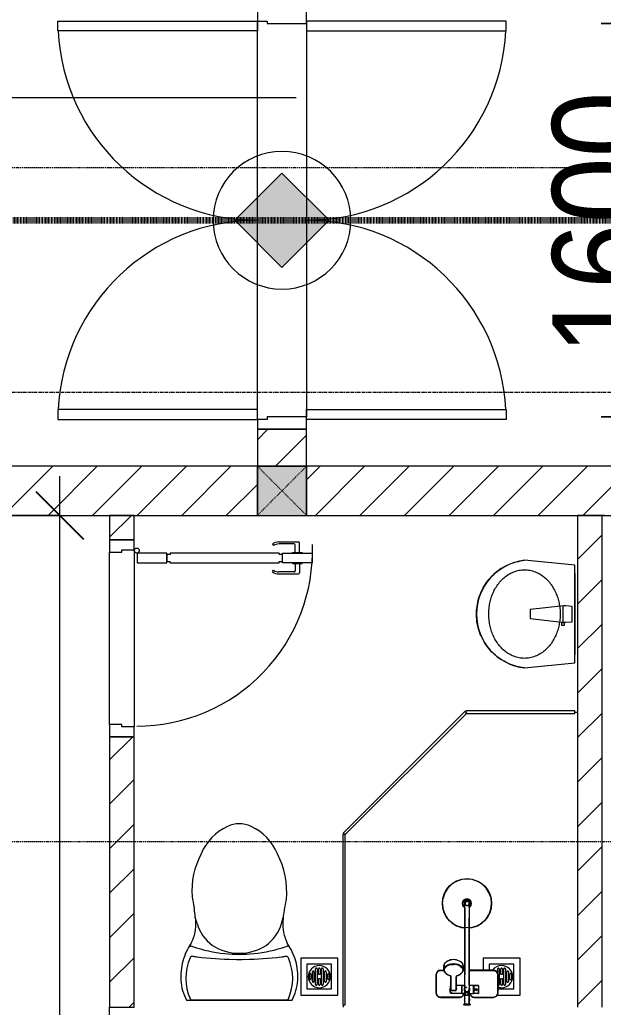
# Model space of a CAD drawing. Header units: millimetres. Extents: x 962 to 239635, y -15958 to 82755.
# Drawn here: x 117238 to 119608, y 31337 to 35352 of the extents above; entities that cross this region are included whole.
import ezdxf

# ---------------------------------------------------------------- set-up
doc = ezdxf.new("R2010")
doc.units = ezdxf.units.MM
for name, pattern in [('1 NÉT CALL OUT', [6, 3, -3]), ('Dash', [6, 3, -3]), ('Dash Dot 3_16_', [7.9375, 4.7625, -1.5875, 0, -1.5875]), ('Grid Line', [22.225, 12.7, -3.175, 3.175, -3.175])]:
    doc.linetypes.add(name, pattern=pattern)
for name, color, linetype, lineweight in [('0-1', 7, 'Continuous', 5), ('A-ANNO-DIMS', 211, 'Continuous', 9), ('A-ANNO-DIMS-160', 211, 'Continuous', 9), ('A-ANNO-NOTE', 131, 'Continuous', 9), ('A-DETL-3', 90, '1 NÉT CALL OUT', 100), ('A-DETL-GENF-1', 9, 'Continuous', 9), ('A-DETL-GENF-2', 1, 'Continuous', 9), ('A-DOOR-1', 254, 'Continuous', 9), ('A-DOOR-2', 9, 'Continuous', 9), ('A-DOOR-4', 1, 'Continuous', 9), ('A-DOOR-FRAM-1', 1, 'Continuous', 9), ('A-DOOR-IDEN', 31, 'Continuous', 9), ('A-FLOR-2', 9, 'Continuous', 9), ('A-GLAZ-CURT-1', 254, 'Continuous', 9), ('A-GLAZ-CURT-2', 9, 'Continuous', 9), ('A-WALL', 113, 'Continuous', 9), ('A-WALL-1', 253, 'Continuous', 18), ('A-WALL-2', 9, 'Continuous', 9), ('A-WALL-3', 113, 'Continuous', 18), ('A-WALL-PATT-1', 10, 'Continuous', 9), ('A-WALL-PATT-2', 111, 'Continuous', 9), ('G-ANNO-SYMB-1', 111, 'Dash Dot 3_16_', 18), ('M-EQPM-1', 254, 'Continuous', 9), ('P-SANR-FIXT', 6, 'Continuous', 9), ('P-SANR-FIXT-1', 254, 'Continuous', 9), ('S-COLS', 52, 'Continuous', 9), ('S-COLS-1', 52, 'Continuous', 5), ('S-COLS-5', 52, 'Dash', 9), ('S-COLS-6', 52, 'Continuous', 18), ('S-COLS-HDLN', 52, 'Dash', 9), ('S-GRID-1', 1, 'Grid Line', 9)]:
    doc.layers.add(name, color=color, linetype=linetype, lineweight=lineweight)
doc.styles.add('UTM Avo', font='UTM Avo.ttf', dxfattribs={"width": 0.9, "height": 400})
doc.dimstyles.new('1_Dim_chi_tiet_2_5', dxfattribs={"dimscale": 304.8, "dimtxt": 399.720379, "dimasz": 0.629921, "dimexe": 0.524934, "dimexo": 0.0625, "dimgap": 0.052493, "dimtad": 1, "dimdec": 0, "dimrnd": 5, "dimzin": 0, "dimdsep": 46, "dimtxsty": 'UTM Avo', "dimblk1": 'OBLIQUE', "dimblk2": 'OBLIQUE', "dimsah": 1, "dimcen": 0.09, "dimdle": 0.524934, "dimazin": 0, "dimtfac": 1, "dimtdec": 4, "dimtix": 1, "dimtmove": 0, "dimatfit": 3, "dimfxl": 1.049869, "dimfxlon": 1, "dimtvp": 1, "dimtolj": 1, "dimtzin": 0, "dimarcsym": 2})
doc.dimstyles.new('1_Dim_chi_tiet_2_5_1', dxfattribs={"dimscale": 304.8, "dimtxt": 399.720379, "dimasz": 0.629921, "dimexe": 0.524934, "dimexo": 0.0625, "dimgap": 0.052493, "dimtad": 1, "dimdec": 0, "dimrnd": 5, "dimzin": 0, "dimdsep": 46, "dimtxsty": 'UTM Avo', "dimblk1": 'OBLIQUE', "dimblk2": 'OBLIQUE', "dimsah": 1, "dimcen": 0.09, "dimdle": 0.524934, "dimazin": 0, "dimtfac": 1, "dimtdec": 4, "dimtix": 1, "dimtmove": 0, "dimatfit": 3, "dimfxl": 1.049869, "dimfxlon": 1, "dimtvp": 1, "dimtolj": 1, "dimtzin": 0, "dimarcsym": 2})
pattern_1 = [(45, (0, 0), (-90.50967, 90.50967), [])]
pattern_2 = [(45, (61750.9, 0), (-90.50967, 90.50967), [])]

# ---------------------------------------------------------------- blocks, each defined once
blk = doc.blocks.new('DOOR_CW_01 CANH MO-PANEL KINH - DIG_02-800x2200-CỬA NHÔM KÍNH-V2-TKCS_MB TẦNG 2')
at = {"layer": 'A-DETL-GENF-1'}
for p, q in [((-347, 772), (-307, 772)), ((-347, 652), (-347, 772)), ((-307, 772), (-307, 652)), ((-349, 731.8), (-347, 731.8)), ((-349, 692.2), (-349, 731.8)), ((-347, 692.2), (-347, 731.8)), ((-307, 692.2), (-307, 731.8)), ((-305, 731.8), (-307, 731.8)), ((-305, 692.2), (-305, 731.8)), ((-392, 637), (-392, 716.5)), ((-349, 720.5), (-388, 720.5)), ((-384, 699.5), (-384, 637)), ((-349, 703.5), (-380, 703.5)), ((-347, 692.2), (-349, 692.2)), ((-307, 692.2), (-305, 692.2)), ((-305, 720.5), (-266, 720.5)), ((-305, 703.5), (-274, 703.5)), ((-270, 699.5), (-270, 637)), ((-262, 637), (-262, 716.5)), ((-307, 652), (-347, 652)), ((-313, 652), (-341, 652)), ((-341, 652), (-341, 638)), ((-313, 638), (-313, 652)), ((-383.9, 611.2), (-377.3, 615.8)), ((-347, 638), (-341, 638)), ((-347, 638), (-347, 196)), ((-307, 638), (-313, 638)), ((-307, 196), (-307, 638)), ((-270.1, 611.2), (-276.7, 615.8)), ((-347, 196), (-341, 196)), ((-307, 182), (-347, 182)), ((-347, 182), (-347, 62)), ((-341, 196), (-341, 182)), ((-341, 182), (-313, 182)), ((-307, 196), (-313, 196)), ((-313, 182), (-313, 196)), ((-307, 62), (-307, 182)), ((-347, 62), (-307, 62))]:
    blk.add_line(p, q, dxfattribs=at)
blk.add_circle((-357, 60), 10, dxfattribs=at)
for centre, radius, start, end in [((-357, 60), 714, 360, 92), ((-388, 716.5), 4, 90, 180), ((-380, 699.5), 4, 90, 180), ((-274, 699.5), 4, 0, 90), ((-266, 716.5), 4, 0, 90), ((-347, 637), 45, 180, 215), ((-347, 637), 37, 180, 215), ((-307, 637), 37, 325, 0), ((-307, 637), 45, 325, 0)]:
    blk.add_arc(centre, radius, start, end, dxfattribs=at)
at = {"layer": 'A-DOOR-2'}
for p, q in [((-360, 50), (-400, 50)), ((-400, 50), (-400, -50)), ((-360, 0), (-360, 50)), ((-357, 50), (-332, 50)), ((400, 50), (360, 50)), ((360, 50), (360, 0)), ((400, -50), (400, 50)), ((-350, 0), (-360, 0)), ((-350, -50), (-350, 0)), ((360, 0), (350, 0)), ((350, 0), (350, -50)), ((-400, -50), (-350, -50)), ((350, -50), (400, -50))]:
    blk.add_line(p, q, dxfattribs=at)
blk = doc.blocks.new('TOILET - TOILET-348229-TKCS_MB TẦNG 2')
at = {"layer": 'P-SANR-FIXT-1'}
for p, q in [((214.2, -19.1), (-214.2, -19.1)), ((194, -19.9), (-194, -19.9)), ((-171.7, -330.3), (-178.6, -355.5)), ((171.7, -330.3), (178.6, -355.5))]:
    blk.add_line(p, q, dxfattribs=at)
for centre, radius, start, end in [((-46.1, -111.1), 191.6, 151.2809, 176.4513), ((-9.8, -107.2), 207.3, 156.2862, 203.7138), ((-193.7, -26.4), 6.48, 92.3168, 156.2862), ((193.7, -26.4), 6.48, 23.7138, 87.6832), ((9.8, -107.2), 207.3, 336.2862, 23.7138), ((46.1, -111.1), 191.6, 3.5487, 28.7191), ((1.9, -114.1), 239.7, 176.4513, 195.2961), ((-1.9, -114.1), 239.7, 344.7039, 3.5487), ((-4, -115.7), 233.6, 195.2961, 215.2147), ((-189.1, -185.5), 11.7, 205.4105, 277.5788), ((178.9, -2951.3), 2778.4, 97.2351, 97.5788), ((-14.3, -1400.4), 1215.6, 90.3974, 97.407), ((0, -3462.8), 3278, 89.6026, 90.3974), ((14.3, -1400.4), 1215.6, 82.593, 89.6026), ((-178.9, -2951.3), 2778.4, 82.4212, 82.7649), ((189.1, -185.5), 11.7, 262.4212, 334.5895), ((4, -115.7), 233.6, 324.7853, 344.7039), ((-195, -224.1), 13.8, 230.6724, 288.9927), ((0.6, -792.1), 586.9, 95.8322, 108.9927), ((0, -416), 206.1, 90, 122.0732), ((0, -786.7), 581.5, 84.1678, 95.8322), ((0, -416), 206.1, 57.9268, 90), ((-0.6, -792.1), 586.9, 71.0073, 84.1678), ((195, -224.1), 13.8, 251.0073, 309.3276), ((-343.5, -327.4), 167.3, 355.4559, 27.38), ((-0.4, -384), 179.5, 127.4036, 162.5964), ((0.4, -384), 179.5, 17.4036, 52.5964), ((343.5, -327.4), 167.3, 152.62, 184.5441), ((-719.2, -297.5), 544.3, 346.0536, 355.4559), ((719.2, -297.5), 544.3, 184.5441, 190.2879), ((-1948.3, -805.1), 2171.2, 9.681, 10.8949), ((137.1, -461.2), 329.8, 174.3487, 207.6878), ((-137.1, -461.2), 329.8, 332.3122, 3.6835), ((45.1, -528.6), 217.6, 203.2216, 244.7718), ((-45.1, -528.6), 217.6, 295.2282, 336.7784), ((0, -624.4), 111.7, 244.7718, 295.2282)]:
    blk.add_arc(centre, radius, start, end, dxfattribs=at)
blk = doc.blocks.new('bonruatreo - Chậu rửa-V4-TKCS_MB TẦNG 2')
at = {"layer": 'P-SANR-FIXT-1'}
for p, q in [((-218.6, 205), (-198.4, 0)), ((198.4, 0), (218.6, 205)), ((-18.5, 182.5), (-32.2, 52.9)), ((18.5, 182.5), (-18.5, 182.5)), ((33, 45.4), (18.5, 182.5)), ((-35.6, 54.2), (-44.7, 54.2)), ((-44.7, 54.2), (-44.7, 42.8)), ((-44.7, 42.8), (-35.6, 42.8)), ((-35.6, 52.9), (-35.6, 54.2)), ((-32.2, 52.9), (-35.6, 52.9)), ((-35.6, 44.2), (-35.6, 52.9)), ((-35.6, 42.8), (-35.6, 44.2)), ((-35.6, 44.2), (-33.1, 44.2)), ((-32.2, 52.9), (-33.1, 44.2)), ((32.7, 48.5), (-32.7, 48.5)), ((-198.4, 0), (198.4, 0)), ((165, 0), (-165, 0)), ((-33, 37.3), (-31.4, 12.2)), ((-30.2, 11), (30.2, 11)), ((31.4, 12.2), (33, 37.3))]:
    blk.add_line(p, q, dxfattribs=at)
at = {"layer": 'P-SANR-FIXT-1', "flags": 128}
blk.add_lwpolyline([(-218.6, 205), (-217.4, 213.7), (-215.9, 222.4), (-214, 231), (-211.8, 239.5), (-209.3, 247.9), (-206.4, 256.2), (-203.2, 264.4), (-199.6, 272.5), (-195.8, 280.4), (-191.6, 288.1), (-187.1, 295.7), (-182.3, 303.1), (-177.3, 310.3), (-171.9, 317.3), (-166.3, 324.1), (-160.4, 330.6), (-154.2, 336.9), (-147.8, 342.9), (-141.2, 348.7), (-134.3, 354.2), (-127.3, 359.4), (-120, 364.4), (-112.5, 369), (-104.9, 373.4), (-97.1, 377.4), (-89.1, 381.2), (-81, 384.6), (-72.7, 387.6), (-64.4, 390.4), (-55.9, 392.8), (-47.3, 394.8), (-38.7, 396.6), (-30, 397.9), (-21.3, 399), (-12.5, 399.6), (-3.7, 400), (5.1, 399.9), (13.9, 399.6), (22.6, 398.8), (31.4, 397.8), (40.1, 396.3), (48.7, 394.5), (57.2, 392.4), (65.7, 390), (74, 387.2), (82.2, 384.1), (90.3, 380.6), (98.3, 376.8), (106.1, 372.7), (113.7, 368.3), (121.1, 363.6), (128.4, 358.7), (135.4, 353.4), (142.2, 347.8), (148.8, 342), (155.2, 335.9), (161.3, 329.6), (167.2, 323), (172.8, 316.2), (178.1, 309.2), (183.1, 302), (187.8, 294.6), (192.2, 287), (196.4, 279.2), (200.2, 271.3), (203.7, 263.2), (206.8, 255), (209.7, 246.6), (212.2, 238.2), (214.3, 229.7), (216.1, 221.1), (217.6, 212.4), (218.6, 205)], dxfattribs=at)
at = {"layer": 'P-SANR-FIXT-1'}
for centre, radius, start, end in [((0, 180), 220, 6.525, 173.475), ((5.5, 41.4), 38.7, 175.8543, 186.034), ((-5.5, 41.4), 38.7, 353.966, 6.034), ((-30.1, 12.3), 1.3, 183.5997, 268.7722), ((30.1, 12.3), 1.3, 271.2278, 356.4003)]:
    blk.add_arc(centre, radius, start, end, dxfattribs=at)
for points in [[(-180, 205), (-180, 212.4), (-178.6, 227.3), (-172.4, 248.8), (-162.5, 268.9), (-149.4, 287), (-133.8, 303), (-116.1, 316.6), (-96.9, 327.9), (-76.5, 336.8), (-55.2, 343.5), (-33.3, 347.9), (-11.2, 350.1), (11.1, 350.1), (33.3, 347.9), (55.2, 343.5), (76.5, 336.8), (96.9, 327.9), (116.1, 316.6), (133.8, 302.9), (149.5, 287), (162.5, 268.8), (172.4, 248.8), (178.6, 227.3), (180, 212.4), (180, 205)], [(180, 205), (180, 197.6), (178.6, 182.7), (172.4, 161.2), (162.5, 141.2), (149.5, 123), (133.8, 107.1), (116.1, 93.4), (96.9, 82.1), (76.5, 73.2), (55.2, 66.5), (33.3, 62.1), (11.1, 59.9), (-11.2, 59.9), (-33.3, 62.1), (-55.2, 66.5), (-76.5, 73.2), (-96.9, 82.1), (-116.1, 93.4), (-133.8, 107), (-149.4, 123), (-162.5, 141.1), (-172.4, 161.2), (-178.6, 182.7), (-180, 197.6), (-180, 205)]]:
    blk.add_open_spline(points, degree=3, dxfattribs=at)
blk = doc.blocks.new('93925000_0001 - 93925000_top_dwg_93925000_T-348115-TKCS_MB TẦNG 2')
at = {"layer": 'P-SANR-FIXT'}
for p, q in [((-29.3, -30.4), (-108, -30.4)), ((29.3, -30.4), (108, -30.4)), ((-125, -47.4), (-125, -123.4)), ((-46.3, -78.4), (-46.3, -46.7)), ((-27.2, -47.1), (-26.1, -47.1)), ((-27.2, -77.9), (-26.1, -77.9)), ((-9, -412.5), (-9, -62.5)), ((9, -62.5), (9, -412.5)), ((21.5, -45.9), (60.6, -46.7)), ((43, -78.7), (21.5, -79.2)), ((43, -64.7), (43, -117.7)), ((65.8, -117.7), (65.8, -64.7)), ((125, -47.4), (125, -123.4)), ((42.7, -117.9), (42.7, -117.9)), ((43.2, -117.6), (43.2, -117.5)), ((65.6, -117.5), (65.6, -117.6)), ((66.1, -117.9), (66.1, -117.9)), ((-108, -140.4), (-9, -140.4)), ((9, -140.4), (16.1, -140.4)), ((15.4, -159.1), (15.8, -143.3)), ((108, -140.4), (92.7, -140.4)), ((93, -143.3), (93.4, -159.1))]:
    blk.add_line(p, q, dxfattribs=at)
at = {"layer": 'P-SANR-FIXT', "flags": 128}
for points in [[(-45.8, -46.1), (-27.2, -46.1), (-27.2, -78.9), (-45.8, -78.9)], [(-26.1, -46), (-26.1, -78.9), (-9, -79)], [(21.5, -47.4), (21.5, -79.1), (9, -79)]]:
    blk.add_lwpolyline(points, dxfattribs=at)
at = {"layer": 'P-SANR-FIXT'}
for centre, radius in [((-36.5, -62.5), 3.95), ((0, -412.5), 100)]:
    blk.add_circle(centre, radius, dxfattribs=at)
for centre, radius, start, end in [((-108, -47.4), 17, 90, 180), ((-29.3, -47.4), 17, 4.7626, 90), ((29.3, -47.4), 17, 90, 175.2374), ((108, -47.4), 17, 360, 90), ((-45.8, -46.6), 0.5, 90, 180), ((-45.8, -78.4), 0.5, 180, 270), ((0, -62.5), 12, 318.5904, 221.4096), ((0, -62.5), 9, 90, 180.0008), ((0, -62.5), 9, 360, 90), ((45.7, -61.8), 2.59, 155.1929, 175.7071), ((45.9, -61.8), 2.75, 130.8294, 155.1929), ((46.1, -62.1), 3.08, 110.5459, 130.8294), ((54.4, -334.8), 275.9, 88.2683, 91.7343), ((59.7, -57.1), 10.5, 38.6491, 85.492), ((-11.1, -67.1), 76.9, 1.7693, 4.1075), ((65.2, -72.4), 3.46, 323.2522, 79.3541), ((51.7, -159.9), 42.8, 109.7779, 113.2977), ((52.5, -162.2), 45.2, 106.1472, 109.7766), ((53.2, -164.5), 47.7, 103.9355, 106.1665), ((39.1, -108.2), 10.4, 284.3956, 285.5116), ((40.8, -114.2), 4.19, 285.5116, 289.9665), ((40.2, -112.5), 6, 289.9665, 292.7061), ((41.4, -115.3), 2.96, 292.7061, 296.5405), ((41.3, -115.1), 3.16, 296.9591, 300.8286), ((41.8, -115.8), 2.26, 300.8286, 305.287), ((42.1, -116.4), 1.64, 305.287, 309.9326), ((42.6, -116.9), 0.906, 309.9326, 315.24), ((66.5, -116.6), 1.39, 229.6335, 235.1234), ((66.3, -116.8), 1.08, 225.1702, 229.6335), ((67.3, -115.4), 2.79, 235.1234, 238.7439), ((67.2, -115.6), 2.6, 238.7439, 243.4573), ((67.8, -114.4), 3.89, 243.9189, 246.8313), ((68.1, -113.8), 4.52, 246.843, 250.4792), ((68.3, -113.2), 5.24, 250.478, 254.0406), ((68.5, -112.7), 5.75, 254.0357, 256.0561), ((55.4, -165.2), 48.4, 73.8659, 76.0481), ((56.2, -162.4), 45.5, 70.241, 73.86), ((57.4, -159.2), 42.1, 66.6693, 70.2637), ((-108, -123.4), 17, 180, 270), ((32.7, -159), 17.3, 181.3198, 222.2619), ((32.6, -143.6), 16.9, 172.414, 179.1297), ((33.7, -143.7), 17.9, 164.9525, 172.4168), ((35.2, -144.2), 19.5, 157.9614, 164.9563), ((37.1, -144.9), 21.6, 151.4775, 157.9654), ((39.3, -146.1), 24, 145.4892, 151.4815), ((41.5, -147.6), 26.8, 139.9517, 145.4927), ((43.6, -149.4), 29.5, 134.7867, 139.9744), ((46.2, -152), 33.2, 130.0223, 134.7808), ((47.7, -153.8), 35.5, 125.4414, 130.0144), ((49.9, -156.8), 39.2, 121.1773, 125.4365), ((50.6, -157.9), 40.5, 119.697, 121.1761), ((51, -158.7), 41.5, 117.0276, 119.7085), ((52.2, -161.1), 44.1, 113.3199, 117.0258), ((56.5, -161.3), 44.3, 62.9815, 66.6728), ((58, -158.4), 41.1, 60.2783, 62.9855), ((57.7, -158.9), 41.7, 58.8444, 60.2824), ((59.2, -156.4), 38.7, 54.5377, 58.8482), ((60.9, -154), 35.8, 50.0034, 54.5405), ((62.8, -151.7), 32.8, 45.1921, 50.0042), ((65, -149.6), 29.8, 40.0487, 45.1896), ((87.6, -128.4), 1.5, 180, 187.5386), ((87.6, -128.4), 1.5, 258.6057, 270), ((67.2, -147.7), 26.8, 34.5125, 40.0422), ((76, -159), 17.4, 317.3098, 358.6393), ((69.4, -146.2), 24.2, 28.5363, 34.4919), ((73.8, -143.9), 19.2, 21.6374, 28.9183), ((71.2, -145), 22.1, 15.4436, 21.6374), ((76.8, -143.4), 16.2, 7.1859, 15.4436), ((73.9, -143.8), 19.1, 1.2699, 7.1859), ((108, -123.4), 17, 270, 360), ((54.2, -123), 60.6, 259.1395, 270.1494), ((54.2, -119.5), 64.1, 270.1494, 280.3637), ((0, -412.5), 18, 120.2491, 59.7509), ((0, -412.5), 12.2, 137.7946, 42.2054), ((0, -412.5), 9, 180, 0)]:
    blk.add_arc(centre, radius, start, end, dxfattribs=at)
for points, degree in [([(-12.9, 0), (-12.9, -1.5), (-12.9, -3)], 2), ([(12.9, 0), (0, 0), (-12.8, 0)], 2), ([(12.8, 0), (12.9, 0), (12.9, 0)], 2), ([(12.9, 0), (12.9, -1.5), (12.9, -3)], 2), ([(-12.9, -3), (0, -3), (12.8, -3)], 2), ([(-12.8, -3), (-12.9, -3), (-12.9, -3)], 2), ([(-8.5, -3.8), (-8.5, -20.9), (-8.5, -38)], 2), ([(-8.5, -38), (0, -38), (8.5, -38)], 2), ([(-5, -38), (-5, -44.8), (-5, -51.6)], 2), ([(5, -38), (5, -44.8), (5, -51.6)], 2), ([(8.5, -3.8), (8.5, -20.9), (8.5, -38)], 2), ([(-5, -46), (-15.5, -46), (-26.1, -46)], 2), ([(5, -46), (13.3, -46), (21.5, -46)], 2), ([(43.2, -61.6), (43.1, -62.2), (43.3, -62.8), (43, -63.5), (43, -64.1), (43, -64.7)], 5), ([(46.1, -59), (45.8, -59), (45.6, -59), (45.4, -59.1), (45.2, -59.1), (45, -59.2)], 5), ([(65.6, -61.6), (65.6, -60.8), (65.5, -60), (64.3, -59), (63.5, -59), (62.7, -59)], 5), ([(42.8, -182.5), (33, -180.6), (24.7, -176.4), (19.9, -170.7)], 3), ([(88.8, -170.8), (83.9, -176.5), (75.6, -180.7), (65.8, -182.5)], 3)]:
    blk.add_open_spline(points, degree=degree, dxfattribs=at)
for points, weights in [([(-9.3, -3), (-8.5, -3), (-8.5, -3.8)], [1, 0.707106775639, 1]), ([(9.3, -3), (8.5, -3), (8.5, -3.8)], [1, 0.707106765177, 1]), ([(21.5, -45.9), (21.5, -45.7), (21.5, -47.4)], [0.874147445041, 0.908470869121, 1]), ([(67.9, -74.4), (66.9, -75.7), (65.8, -76.4)], [1, 0.991614392871, 1]), ([(54.4, -167.3), (15.8, -167.3), (15.8, -143.6)], [1, 0.707106781187, 1]), ([(93, -143.6), (93, -167.3), (54.4, -167.3)], [1, 0.707106781187, 1])]:
    blk.add_rational_spline(points, weights, degree=2, dxfattribs=at)
blk.add_open_spline([(68, -50.6), (68.4, -51.1), (68.6, -51.7), (68.7, -53.5), (68.2, -54.7), (66.1, -57), (64.6, -58.1), (62.7, -59)], degree=3, knots=[0.3623591, 0.3623591, 0.3623591, 0.3623591, 0.4991435, 0.4991435, 0.7494159, 0.7494159, 0.9564651, 0.9564651, 0.9564651, 0.9564651], dxfattribs=at)
blk = doc.blocks.new('93925000_0001 - 93925000_top_dwg-348114-TKCS_MB TẦNG 2')
blk.add_blockref('93925000_0001 - 93925000_top_dwg_93925000_T-348115-TKCS_MB TẦNG 2', (0, 0))
blk = doc.blocks.new('93925000_0001 - 93925000_3D_low_dwg-348120-TKCS_MB TẦNG 2')
at = {"layer": 'P-SANR-FIXT'}
for p, q in [((-13, 0.4), (-12.1, 0.4)), ((-13, 0.4), (-11.6, 0.4)), ((-13, -2.4), (-13, 0.4)), ((-12.1, 0.4), (-9.1, 0.4)), ((-8, 0.4), (-11.6, 0.4)), ((-9.1, 0.4), (-5, 0.4)), ((-5, 0.4), (-8, 0.4)), ((-5, 0.4), (0, 0.4)), ((0, 0.4), (5.1, 0.4)), ((5.1, 0.4), (9, 0.4)), ((8.2, 0.4), (5.1, 0.4)), ((11.6, 0.4), (8.2, 0.4)), ((9, 0.4), (12, 0.4)), ((13, 0.4), (11.6, 0.4)), ((12, 0.4), (13, 0.4)), ((13, -2.4), (13, 0.4)), ((-125, -47), (-120, -35)), ((-120, -35), (-125, -47)), ((-120, -35), (-108, -30)), ((-108, -30), (-120, -35)), ((-108, -30), (-29.2, -30)), ((-29.2, -30), (-108, -30)), ((-29.2, -30), (-17.2, -35)), ((-17.2, -35), (-29.2, -30)), ((-17.2, -35), (-12.8, -45.6)), ((-12.8, -45.6), (-17.2, -35)), ((-13, -2.4), (-13, 0)), ((-12.1, -2.4), (-13, -2.4)), ((-13, -2.4), (-11.6, -2.4)), ((-12.1, -2.4), (-13, -2.4)), ((-13, -2.4), (-11.6, -2.4)), ((-9.1, -2.4), (-12.1, -2.4)), ((-9.1, -2.4), (-12.1, -2.4)), ((-11.6, -2.4), (-8.5, -2.4)), ((-11.6, -2.4), (-8.9, -2.4)), ((-11.1, -20.1), (-8.9, -14.6)), ((-8.9, -25.2), (-11.1, -20.1)), ((-5, -2.4), (-9.1, -2.4)), ((-8.9, -45.6), (-8.9, -2.4)), ((-6.1, -2.4), (-8.5, -2.4)), ((-8.5, -53.6), (-8.5, -2.4)), ((0, -2.4), (-5, -2.4)), ((5.1, -2.4), (0, -2.4)), ((5.1, -2.4), (9, -2.4)), ((6.1, -2.4), (8.5, -2.4)), ((11.6, -2.4), (8.5, -2.4)), ((8.5, -2.4), (8.5, -53.6)), ((8.9, -2.4), (8.9, -45.6)), ((11.6, -2.4), (8.9, -2.4)), ((11.1, -20.1), (8.9, -15)), ((8.9, -25.6), (11.1, -20.1)), ((9, -2.4), (12, -2.4)), ((9, -2.4), (12, -2.4)), ((13, -2.4), (11.6, -2.4)), ((13, -2.4), (11.6, -2.4)), ((12, -2.4), (13, -2.4)), ((12, -2.4), (13, -2.4)), ((17.2, -35), (12.8, -45.6)), ((12.8, -45.6), (17.2, -35)), ((13, -2.4), (13, 0)), ((17.2, -35), (29.2, -30)), ((17.2, -35), (29.2, -30)), ((29.2, -30), (108, -30)), ((108, -30), (29.2, -30)), ((108, -30), (120, -35)), ((120, -35), (108, -30)), ((120, -35), (125, -47)), ((125, -47), (120, -35)), ((-125, -123), (-125, -47)), ((-125, -47), (-125, -123)), ((-46.3, -45.7), (-27.2, -45.6)), ((-46.3, -46.9), (-46.3, -45.7)), ((-46.3, -45.7), (-46.3, -46.9)), ((-46.3, -50.5), (-46.3, -46.9)), ((-46.3, -50.5), (-46.3, -56.1)), ((-46.3, -56.1), (-46.3, -62.1)), ((-46.3, -68.1), (-46.3, -62.1)), ((-46.3, -73.7), (-46.3, -68.1)), ((-46.3, -77.3), (-46.3, -73.7)), ((-46.3, -78.5), (-46.3, -77.3)), ((-46.3, -78.5), (-46.3, -77.3)), ((-46.3, -78.5), (-27.2, -78.6)), ((-40.5, -62.1), (-39.4, -59.4)), ((-40.5, -62.1), (-39.3, -64.9)), ((-36.6, -58.1), (-39.4, -59.4)), ((-36.5, -66.1), (-39.3, -64.9)), ((-36.6, -58.1), (-33.6, -59.3)), ((-33.6, -64.8), (-36.5, -66.1)), ((-33.6, -59.3), (-32.5, -62.1)), ((-33.6, -64.8), (-32.5, -62.1)), ((-27.2, -46.8), (-27.2, -45.6)), ((-27.2, -46.8), (-27.2, -50.4)), ((-27.2, -56), (-27.2, -50.4)), ((-27.2, -62.1), (-27.2, -56)), ((-27.2, -68.2), (-27.2, -62.1)), ((-27.2, -73.8), (-27.2, -68.2)), ((-27.2, -77.4), (-27.2, -73.8)), ((-27.2, -78.6), (-27.2, -77.4)), ((-26.1, -46.8), (-26.1, -45.6)), ((-8.5, -45.6), (-26.1, -45.6)), ((-26.1, -46.8), (-26.1, -50.4)), ((-26.1, -56), (-26.1, -50.4)), ((-26.1, -62.1), (-26.1, -56)), ((-26.1, -68.2), (-26.1, -62.1)), ((-26.1, -73.8), (-26.1, -68.2)), ((-26.1, -77.4), (-26.1, -73.8)), ((-26.1, -78.6), (-26.1, -77.4)), ((-26.1, -78.6), (-9, -78.6)), ((-11.1, -57.5), (-12, -62.1)), ((-11.2, -57.7), (-12, -62.1)), ((-12, -62.1), (-11.2, -66.5)), ((-12, -62.1), (-11.2, -66.5)), ((-8.5, -53.6), (-11.2, -57.7)), ((-8.5, -53.6), (-11.2, -57.7)), ((-11.1, -57.5), (-11.2, -57.7)), ((-11.1, -66.7), (-11.2, -66.5)), ((-11.2, -66.5), (-9, -69.8)), ((-11.1, -66.7), (-9, -69.9)), ((-5.4, -54.9), (-9, -62.1)), ((-9, -62.1), (-9, -66.3)), ((-9, -79.5), (-9, -66.3)), ((-9, -79.5), (-9, -94.5)), ((-4.4, -50.9), (-8.5, -53.6)), ((-4.4, -50.9), (-8.5, -53.6)), ((0, -53.1), (-5.4, -54.9)), ((-4.6, -51), (-4.4, -50.9)), ((0, -50.1), (-4.4, -50.9)), ((4.4, -50.9), (0, -50.1)), ((2.5, -54.1), (0, -53.1)), ((6.4, -68.5), (0, -71.1)), ((4.4, -50.9), (4.6, -51)), ((4.4, -50.9), (8.5, -53.6)), ((4.4, -50.9), (8.5, -53.6)), ((9, -62.1), (6.4, -55.7)), ((9, -62.1), (7.9, -59.4)), ((21.5, -45.6), (8.5, -45.6)), ((11.1, -57.5), (8.5, -53.6)), ((11.2, -57.7), (8.5, -53.6)), ((11.2, -57.7), (8.5, -53.6)), ((9, -62.1), (9, -66.5)), ((9, -79.6), (9, -66.5)), ((9, -69.8), (11.2, -66.5)), ((9, -69.8), (11.2, -66.5)), ((9, -69.8), (11.1, -66.7)), ((9, -78.6), (21.5, -78.6)), ((9, -79.6), (9, -94.6)), ((11.1, -57.5), (11.2, -57.7)), ((11.1, -66.7), (12, -62.1)), ((11.1, -66.7), (11.2, -66.5)), ((12, -62.1), (11.2, -57.7)), ((12, -62.1), (11.2, -57.7)), ((11.2, -66.5), (12, -62.1)), ((21.5, -45.6), (60.6, -46.1)), ((21.5, -46.8), (21.5, -45.6)), ((21.5, -46.8), (21.5, -50.4)), ((21.5, -56), (21.5, -50.4)), ((21.5, -62.1), (21.5, -56)), ((21.5, -68.2), (21.5, -62.1)), ((21.5, -73.8), (21.5, -68.2)), ((21.5, -77.4), (21.5, -73.8)), ((21.5, -78.6), (21.5, -77.4)), ((21.5, -78.6), (44.3, -78.3)), ((43.3, -68.3), (43.8, -62.2)), ((43.3, -68.3), (44.3, -66.3)), ((44.3, -70.3), (43.3, -68.3)), ((44.3, -58.6), (44.2, -112.9)), ((65.4, -58.6), (44.3, -58.6)), ((52.7, -58.6), (54.8, -57.9)), ((54.8, -57.9), (56.9, -58.6)), ((60.6, -46.1), (66.7, -50.3)), ((65.4, -58.6), (65.4, -112.9)), ((66.3, -68.3), (65.4, -66.3)), ((65.4, -70.2), (66.3, -68.3)), ((66.3, -68.3), (65.5, -58.6)), ((66.7, -50.3), (69.5, -62.1)), ((66.7, -73.9), (69.5, -62.1)), ((125, -47), (125, -123)), ((125, -123), (125, -47)), ((-9, -94.5), (-9, -122.1)), ((9, -94.6), (9, -122.1)), ((42.7, -116.4), (27.2, -123.6)), ((44.2, -112.9), (42.7, -116.4)), ((65.4, -112.9), (67, -116.4)), ((67, -116.4), (82.2, -123.4)), ((-120, -135), (-125, -123)), ((-125, -123), (-120, -135)), ((-108, -140), (-120, -135)), ((-120, -135), (-108, -140)), ((-8.8, -140), (-108, -140)), ((-108, -140), (-8.8, -140)), ((-9, -122.1), (-9, -352.1)), ((16.1, -140), (8.8, -140)), ((8.8, -140), (16.1, -140)), ((9, -352.1), (9, -122.1)), ((16, -140.4), (19, -131.1)), ((16, -140.4), (16, -160.1)), ((19.3, -150.1), (16, -140.4)), ((16, -160.1), (18.8, -169)), ((19.3, -169.7), (16, -160.1)), ((27.2, -123.6), (19, -131.1)), ((27.5, -157.3), (19.3, -150.1)), ((27.5, -157.3), (39.8, -162.4)), ((70.6, -162.2), (82.5, -157.2)), ((82.2, -123.4), (90.4, -130.7)), ((90.7, -149.6), (82.5, -157.2)), ((90.4, -130.7), (93.7, -140.4)), ((90.7, -149.6), (93.7, -140.4)), ((93.7, -160.1), (90.7, -169.3)), ((108, -140), (93.6, -140)), ((93.6, -140), (108, -140)), ((93.7, -140.4), (93.7, -160.1)), ((108, -140), (120, -135)), ((108, -140), (120, -135)), ((125, -123), (120, -135)), ((120, -135), (125, -123)), ((25.5, -175.3), (19.3, -169.7)), ((39.8, -182), (27.5, -177)), ((39.6, -182), (54.8, -183.9)), ((39.8, -162.4), (54.8, -164.2)), ((39.8, -182), (54.8, -183.9)), ((70.6, -162.2), (54.8, -164.2)), ((54.8, -183.9), (70.6, -181.9)), ((54.8, -183.9), (69.3, -182.2)), ((82.5, -176.8), (70.6, -181.9)), ((82.2, -177), (79.6, -178.1)), ((90.7, -169.3), (82.5, -176.8)), ((90.6, -169.4), (88.2, -171.6)), ((-21.4, -314.2), (-42.5, -321.4)), ((-9, -312.8), (-21.4, -314.2)), ((22.5, -314.4), (9, -312.9)), ((43, -321.6), (22.5, -314.4)), ((-77.7, -348.9), (-89.8, -367.9)), ((-61.8, -333.3), (-77.7, -348.9)), ((-42.5, -321.4), (-61.8, -333.3)), ((-9, -374.4), (-9, -352.1)), ((9, -374.3), (9, -352.1)), ((61.9, -333.3), (43, -321.6)), ((78.8, -350.3), (61.9, -333.3)), ((90.5, -369.3), (78.8, -350.3)), ((-97.3, -388.9), (-100, -411.9)), ((-89.8, -367.9), (-97.3, -388.9)), ((-11.8, -397.7), (-16.7, -404)), ((-9, -396.3), (-11.8, -397.7)), ((-9, -394.7), (-9, -374.4)), ((-9, -394.7), (-9, -407.6)), ((9, -394.5), (9, -374.3)), ((9, -394.5), (9, -407.4)), ((11.7, -397.6), (9, -396.3)), ((11.7, -397.6), (16.7, -403.7)), ((11.7, -397.6), (16.7, -403.7)), ((97.6, -390.1), (90.5, -369.3)), ((100, -411.9), (97.6, -390.1)), ((-100, -411.9), (-97.6, -433.8)), ((-97.6, -433.8), (-90.5, -454.4)), ((-16.7, -404), (-18.5, -411.9)), ((-18.5, -411.9), (-18.5, -411.9)), ((-18.5, -411.9), (-16.5, -420.1)), ((-16.5, -420.1), (-11.3, -426.5)), ((-12, -411.9), (-9, -404.4)), ((-8.3, -420.6), (-12, -411.9)), ((-11.3, -426.5), (-3.9, -430)), ((-5.4, -404.7), (-9, -411.9)), ((-9, -407.6), (-9, -411.9)), ((-9, -411.9), (-9, -411.9)), ((0, -423.9), (-8.3, -420.6)), ((-5.4, -404.7), (-6.3, -405.5)), ((-5.4, -419.1), (-6.2, -418.4)), ((-5.4, -404.7), (0, -402.9)), ((0, -420.9), (-5.4, -419.1)), ((0, -420.9), (-5.4, -419.1)), ((-3.9, -430), (4.1, -429.9)), ((5.4, -404.7), (0, -402.9)), ((5.4, -419.1), (0, -420.9)), ((5.4, -419.1), (0, -420.9)), ((8.7, -420.2), (0, -423.9)), ((4.1, -429.9), (11.7, -426.2)), ((9, -411.9), (5.4, -404.7)), ((5.4, -404.7), (6.2, -405.4)), ((5.4, -419.1), (9, -411.6)), ((5.4, -419.1), (9, -411.9)), ((6.2, -418.4), (5.4, -419.1)), ((8.7, -420.2), (12, -411.9)), ((12, -411.9), (9, -404.9)), ((9, -411.9), (9, -407.4)), ((9, -411.6), (9, -411.9)), ((16.5, -420.1), (11.7, -426.2)), ((18.5, -411.9), (16.5, -420.1)), ((16.7, -403.7), (18.5, -411.9)), ((16.7, -403.7), (18.5, -411.9)), ((18.5, -411.9), (18.5, -411.9)), ((89.8, -455.8), (97.5, -433.9)), ((100, -411.9), (97.5, -433.9)), ((-90.5, -454.4), (-78.4, -473.9)), ((-78.4, -473.9), (-62.2, -490.2)), ((61.9, -490.4), (78, -474.5)), ((78, -474.5), (89.8, -455.8)), ((-62.2, -490.2), (-43.5, -501.9)), ((-43.5, -501.9), (-22.2, -509.4)), ((-22.2, -509.4), (-0.1, -511.9)), ((-0.1, -511.9), (22.1, -509.4)), ((22.1, -509.4), (42.9, -502.2)), ((42.9, -502.2), (61.9, -490.4))]:
    blk.add_line(p, q, dxfattribs=at)
blk = doc.blocks.new('93925000_0001 - FMM 93925000-348244-TKCS_MB TẦNG 2')
for name in ['93925000_0001 - 93925000_3D_low_dwg-348120-TKCS_MB TẦNG 2', '93925000_0001 - 93925000_top_dwg-348114-TKCS_MB TẦNG 2']:
    blk.add_blockref(name, (0, 0))
blk = doc.blocks.new('THU NUOC - THU NUOC-V52-TKCS_MB TẦNG 2')
at = {"layer": 'M-EQPM-1'}
for p, q in [((-66.3, 70.6), (-66.3, -79.4)), ((83.7, 70.6), (-66.3, 70.6)), ((58.7, 45.6), (-41.3, 45.6)), ((-41.3, 45.6), (-41.3, -54.4)), ((58.7, -19.9), (58.7, 45.6)), ((83.7, -22.9), (83.7, 70.6)), ((-23.3, 10.8), (40.9, 10.8)), ((40.9, 4.8), (-23.3, 4.8)), ((-11, 23.3), (28.5, 23.3)), ((28.5, 17.3), (-11, 17.3)), ((-1.1, 35.6), (18.5, 35.6)), ((18.5, 29.6), (-1.1, 29.6)), ((-23.3, -1.2), (0.7, -1.2)), ((0.7, -7.2), (-23.3, -7.2)), ((-23.3, -13.6), (40.9, -13.6)), ((40.9, -19.6), (-23.3, -19.6)), ((0.7, -1.2), (0.7, -7.2)), ((16.7, -1.2), (40.9, -1.2)), ((16.7, -7.2), (16.7, -1.2)), ((40.9, -7.2), (16.7, -7.2)), ((-66.3, -79.4), (-16.7, -79.4)), ((-41.3, -54.4), (-16.7, -54.4))]:
    blk.add_line(p, q, dxfattribs=at)
for centre, radius, start, end in [((8.7, -4.4), 45, 0, 180), ((8.7, -4.4), 45, 0, 180), ((-23.3, 7.8), 3, 90, 270), ((-11, 20.3), 3, 90, 270), ((-1.1, 32.6), 3, 90, 270), ((18.5, 32.6), 3, 270, 90), ((28.5, 20.3), 3, 270, 90), ((40.9, 7.8), 3, 270, 90), ((8.7, -4.4), 45, 180, 235.2807), ((8.7, -4.4), 45, 180, 235.2807), ((-23.3, -4.2), 3, 90, 270), ((-23.3, -16.6), 3, 90, 270), ((-11, -29.1), 3, 120, 195), ((40.9, -4.2), 3, 270, 90), ((40.9, -16.6), 3, 270, 90), ((8.7, -4.4), 45, 339.7593, 360), ((8.7, -4.4), 45, 339.7593, 360)]:
    blk.add_arc(centre, radius, start, end, dxfattribs=at)
blk = doc.blocks.new('THU NUOC - THU NUOC-461820-TKCS_MB TẦNG 2')
at = {"layer": 'M-EQPM-1'}
for p, q in [((-66.3, 70.6), (-66.3, -79.4)), ((83.7, 70.6), (-66.3, 70.6)), ((58.7, 45.6), (-41.3, 45.6)), ((-41.3, 45.6), (-41.3, -54.4)), ((58.7, -54.4), (58.7, 45.6)), ((83.7, -79.4), (83.7, 70.6)), ((-23.3, 10.8), (40.9, 10.8)), ((40.9, 4.8), (-23.3, 4.8)), ((-11, 23.3), (28.5, 23.3)), ((28.5, 17.3), (-11, 17.3)), ((-1.1, 35.6), (18.5, 35.6)), ((18.5, 29.6), (-1.1, 29.6)), ((-23.3, -1.2), (0.7, -1.2)), ((0.7, -7.2), (-23.3, -7.2)), ((-23.3, -13.6), (40.9, -13.6)), ((40.9, -19.6), (-23.3, -19.6)), ((-11, -26.1), (28.5, -26.1)), ((28.5, -32.1), (-11, -32.1)), ((-1.1, -38.5), (18.5, -38.5)), ((0.7, -1.2), (0.7, -7.2)), ((16.7, -1.2), (40.9, -1.2)), ((16.7, -7.2), (16.7, -1.2)), ((40.9, -7.2), (16.7, -7.2)), ((-66.3, -79.4), (83.7, -79.4)), ((-41.3, -54.4), (58.7, -54.4)), ((18.5, -44.5), (-1.1, -44.5))]:
    blk.add_line(p, q, dxfattribs=at)
for centre, radius, start, end in [((8.7, -4.4), 45, 0, 180), ((8.7, -4.4), 45, 0, 180), ((-23.3, 7.8), 3, 90, 270), ((-11, 20.3), 3, 90, 270), ((-1.1, 32.6), 3, 90, 270), ((18.5, 32.6), 3, 270, 90), ((28.5, 20.3), 3, 270, 90), ((40.9, 7.8), 3, 270, 90), ((8.7, -4.4), 45, 180, 360), ((8.7, -4.4), 45, 180, 360), ((-23.3, -4.2), 3, 90, 270), ((-23.3, -16.6), 3, 90, 270), ((-11, -29.1), 3, 90, 270), ((-1.1, -41.5), 3, 90, 270), ((18.5, -41.5), 3, 270, 90), ((28.5, -29.1), 3, 270, 90), ((40.9, -4.2), 3, 270, 90), ((40.9, -16.6), 3, 270, 90)]:
    blk.add_arc(centre, radius, start, end, dxfattribs=at)
blk = doc.blocks.new('System Panel - Glazed-647900-TKCS_MB TẦNG 2')
at = {"layer": 'A-GLAZ-CURT-2'}
for p, q in [((221.3, 5), (-221.3, 5)), ((-221.3, 5), (-221.3, -5)), ((221.3, -5), (221.3, 5)), ((-221.3, -5), (221.3, -5))]:
    blk.add_line(p, q, dxfattribs=at)
blk = doc.blocks.new('System Panel - Glazed-579379-TKCS_MB TẦNG 2')
at = {"layer": 'A-GLAZ-CURT-2'}
for p, q in [((350.6, 5), (-350.6, 5)), ((-350.6, 5), (-350.6, -5)), ((350.6, -5), (350.6, 5)), ((-350.6, -5), (350.6, -5))]:
    blk.add_line(p, q, dxfattribs=at)
blk = doc.blocks.new('System Panel - Glazed-901199-TKCS_MB TẦNG 2')
at = {"layer": 'A-GLAZ-CURT-2'}
for p, q in [((347.1, 5), (-347.1, 5)), ((-347.1, 5), (-347.1, -5)), ((347.1, -5), (347.1, 5)), ((-347.1, -5), (347.1, -5))]:
    blk.add_line(p, q, dxfattribs=at)
blk = doc.blocks.new('NCV_TKTC_TANG 2_rvt-1-TKCS_MB TẦNG 2')
at = {"layer": 'A-WALL-PATT-1'}
h = blk.add_hatch(dxfattribs=at)
h.set_pattern_fill('FP_1', color=256, style=0, pattern_type=2)
h.set_pattern_definition(pattern_1)
h.paths.add_polyline_path([(55852.6, 31336.9), (55952.6, 31336.9), (55952.6, 32436.9), (55852.6, 32436.9), (55852.6, 32082.6)])
h.paths.add_polyline_path([(55852.6, 33236.9), (55952.6, 33236.9), (55952.6, 33336.9), (55852.6, 33336.9)])
h = blk.add_hatch(dxfattribs=at)
h.set_pattern_fill('FP_1', color=256, style=0, pattern_type=2)
h.set_pattern_definition(pattern_1)
h.paths.add_polyline_path([(57848.4, 28936.9), (57852.6, 28936.9), (57852.6, 31236.9), (57752.6, 31236.9), (57752.6, 28936.9)])
h.paths.add_polyline_path([(57852.6, 31336.9), (57852.6, 33336.9), (57752.6, 33336.9), (57752.6, 31336.9), (57757.3, 31336.9)])
at = {"layer": 'A-FLOR-2'}
for p, q in [((57862.6, 33336.9), (57852.6, 33336.9)), ((55852.6, 32486.9), (55852.6, 33186.9)), ((57742.6, 32536.9), (57752.6, 32536.9)), ((55852.6, 30886.9), (55852.6, 31336.9)), ((56802.6, 31336.9), (56802.6, 31346.9))]:
    blk.add_line(p, q, dxfattribs=at)
at = {"layer": 'A-WALL-1'}
for p, q in [((55852.6, 33336.9), (55852.6, 33236.9)), ((55952.6, 33336.9), (55852.6, 33336.9)), ((55952.6, 33236.9), (55952.6, 33336.9)), ((57752.6, 33336.9), (57752.6, 31336.9)), ((57852.6, 33336.9), (57752.6, 33336.9)), ((57852.6, 31336.9), (57852.6, 33336.9)), ((55852.6, 33236.9), (55952.6, 33236.9)), ((55852.6, 32436.9), (55852.6, 31336.9)), ((55952.6, 32436.9), (55852.6, 32436.9)), ((55952.6, 31336.9), (55952.6, 32436.9)), ((55852.6, 31336.9), (55952.6, 31336.9))]:
    blk.add_line(p, q, dxfattribs=at)
at = {"layer": 'A-WALL-2'}
for p, q in [((55852.6, 32486.9), (55852.6, 33186.9)), ((55952.6, 33196.9), (55952.6, 32476.9))]:
    blk.add_line(p, q, dxfattribs=at)
at = {"layer": 'A-DOOR-1', "rotation": 269.9999999999989}
blk.add_blockref('DOOR_CW_01 CANH MO-PANEL KINH - DIG_02-800x2200-CỬA NHÔM KÍNH-V2-TKCS_MB TẦNG 2', (55902.6, 32836.9), dxfattribs=at)
at = {"layer": 'A-GLAZ-CURT-1'}
for name, p, rotation in [('System Panel - Glazed-579379-TKCS_MB TẦNG 2', (57052.1, 32289), 225), ('System Panel - Glazed-647900-TKCS_MB TẦNG 2', (57521.3, 32536.9), 180), ('System Panel - Glazed-901199-TKCS_MB TẦNG 2', (56804.2, 31694), 269.9999999999993)]:
    blk.add_blockref(name, p, dxfattribs=dict(at, rotation=rotation))
at = {"layer": 'M-EQPM-1'}
for name, p, rotation in [('THU NUOC - THU NUOC-461820-TKCS_MB TẦNG 2', (56708.6, 31470.2), 270.0000000000001), ('THU NUOC - THU NUOC-V52-TKCS_MB TẦNG 2', (57449.1, 31470.2), 269.9999999999997)]:
    blk.add_blockref(name, p, dxfattribs=dict(at, rotation=rotation))
at = {"layer": 'P-SANR-FIXT-1'}
for name, p, rotation in [('bonruatreo - Chậu rửa-V4-TKCS_MB TẦNG 2', (57742.6, 32935.6), 90.00000000000026), ('TOILET - TOILET-348229-TKCS_MB TẦNG 2', (56379.2, 31346.9), 180), ('93925000_0001 - FMM 93925000-348244-TKCS_MB TẦNG 2', (57304.2, 31346.9), 180)]:
    blk.add_blockref(name, p, dxfattribs=dict(at, rotation=rotation))
blk = doc.blocks.new('FD_07 - FD_07-1700x2200-CỬA ĐI 2 CÁNH-910693-TKCS_MB TẦNG 2')
at = {"layer": 'A-DETL-GENF-2'}
for p, q in [((-810, 910), (-810, 100)), ((-770, 910), (-810, 910)), ((-770, 100), (-770, 910)), ((770, 100), (770, 910)), ((770, 910), (810, 910)), ((810, 910), (810, 100)), ((-810, 100), (-770, 100)), ((810, 100), (770, 100)), ((-810, -910), (-810, -100)), ((-810, -100), (-770, -100)), ((-770, -100), (-770, -910)), ((810, -100), (770, -100)), ((770, -100), (770, -910)), ((810, -910), (810, -100)), ((-770, -910), (-810, -910)), ((770, -910), (810, -910))]:
    blk.add_line(p, q, dxfattribs=at)
for centre, start, end in [((-810, 100), 0, 87.1694), ((810, 100), 92.8306, 180), ((-810, -100), 272.8306, 360), ((810, -100), 180, 267.1694)]:
    blk.add_arc(centre, 810, start, end, dxfattribs=at)
at = {"layer": 'A-DOOR-4'}
for p, q in [((-810, 100), (810, 100)), ((800, -100), (-800, -100))]:
    blk.add_line(p, q, dxfattribs=at)
at = {"layer": 'A-DOOR-FRAM-1'}
for p, q in [((-810, 100), (-850, 100)), ((-850, 100), (-850, -100)), ((-810, 60), (-810, 100)), ((850, 100), (810, 100)), ((810, 100), (810, 60)), ((850, -100), (850, 100)), ((-800, 60), (-810, 60)), ((-800, -100), (-800, 60)), ((810, 60), (800, 60)), ((800, 60), (800, -100)), ((-850, -100), (-800, -100)), ((800, -100), (850, -100))]:
    blk.add_line(p, q, dxfattribs=at)
blk = doc.blocks.new('G1_SOF - BO TRU - 200x200-3052400-TKCS_MB TẦNG 2')
at = {"layer": 'S-COLS-HDLN'}
for p, q in [((-100, 100), (100, -100)), ((100, 100), (-100, -100))]:
    blk.add_line(p, q, dxfattribs=at)
blk = doc.blocks.new('HDNDCT_GHI CHÚ CỬA CHỐNG CHÁY EI30 - HDNDCT_GHI CHÚ CỬA CHỐNG CHÁY EI30-2461928-TKCS_MB TẦNG 2')
at = {"layer": 'A-ANNO-NOTE'}
blk.add_hatch(color=256, dxfattribs=at).paths.add_polyline_path([(-1.2, 0), (0, 1.2), (1.2, 0), (0, -1.2)])
for p, q in [((0, 1.2), (-1.2, 0)), ((1.2, 0), (0, 1.2)), ((-1.2, 0), (0, -1.2)), ((0, -1.2), (1.2, 0))]:
    blk.add_line(p, q, dxfattribs=at)
for start, end in [(360, 180), (180, 360)]:
    blk.add_arc((0, 0), 1.75, start, end, dxfattribs=at)
blk = doc.blocks.new('DIMBLOCK138-TKCS_MB TẦNG 2')
at = {"layer": 'A-ANNO-DIMS-160'}
for p, q in [((119920.7, 33577.1), (119920.7, 35497.1)), ((119600.7, 35337.1), (120080.7, 35337.1)), ((119920.7, 35337.1), (119600.7, 35337.1)), ((119600.7, 33737.1), (120080.7, 33737.1)), ((119920.7, 33737.1), (119600.7, 33737.1))]:
    blk.add_line(p, q, dxfattribs=at)
at = {"layer": 'A-ANNO-DIMS-160', "lineweight": 25}
for p, q in [((119920.7, 35337.1), (119824.7, 35433.1)), ((119920.7, 35337.1), (120016.7, 35241.1)), ((119920.7, 33737.1), (119824.7, 33833.1)), ((119920.7, 33737.1), (120016.7, 33641.1))]:
    blk.add_line(p, q, dxfattribs=at)
at = {"layer": 'A-ANNO-DIMS-160', "color": 0, "insert": (119401.1, 33989.4), "char_height": 400, "width": 1314.636, "attachment_point": 1, "rotation": 90, "line_spacing_factor": 1.110334, "style": 'UTM Avo'}
blk.add_mtext('1600', dxfattribs=at)
blk = doc.blocks.new('_Oblique')
at = {"color": 0, "linetype": 'ByBlock', "lineweight": -2}
blk.add_line((-0.5, -0.5), (0.5, 0.5), dxfattribs=at)
blk = doc.blocks.new('DIMBLOCK286-TKCS_MB TẦNG 2')
at = {"layer": 'A-ANNO-DIMS-160'}
for p, q in [((117400.8, 24576.9), (117400.8, 33496.9)), ((117080.8, 33336.9), (117560.8, 33336.9)), ((117400.8, 33336.9), (117080.8, 33336.9)), ((117080.8, 24736.9), (117560.8, 24736.9)), ((117400.8, 24736.9), (117080.8, 24736.9))]:
    blk.add_line(p, q, dxfattribs=at)
at = {"layer": 'A-ANNO-DIMS-160', "lineweight": 25}
for p, q in [((117400.8, 33336.9), (117304.8, 33432.9)), ((117400.8, 33336.9), (117496.8, 33240.9)), ((117400.8, 24736.9), (117304.8, 24832.9)), ((117400.8, 24736.9), (117496.8, 24640.9))]:
    blk.add_line(p, q, dxfattribs=at)
at = {"layer": 'A-ANNO-DIMS-160', "color": 0, "insert": (116881.1, 28489.2), "char_height": 400, "width": 1314.636, "attachment_point": 1, "rotation": 90, "line_spacing_factor": 1.110334, "style": 'UTM Avo'}
blk.add_mtext('8600', dxfattribs=at)

msp = doc.modelspace()

# ---------------------------------------------------------------- hatches: boundary and pattern name
at = {"layer": 'A-WALL-PATT-2'}
h = msp.add_hatch(dxfattribs=at)
h.set_pattern_fill('FP_1', color=256, style=0, pattern_type=2)
h.set_pattern_definition(pattern_2)
h.paths.add_polyline_path([(118203.5, 33536.9), (118403.5, 33536.9), (118403.5, 33687.1), (118203.5, 33687.1)])
h.paths.add_polyline_path([(118203.5, 35387.1), (118403.5, 35387.1), (118403.5, 35537.4), (118203.5, 35537.4)])
h = msp.add_hatch(dxfattribs=at)
h.set_pattern_fill('FP_1', color=256, style=0, pattern_type=2)
h.set_pattern_definition(pattern_2)
h.paths.add_polyline_path([(122378.5, 33336.9), (122528.5, 33336.9), (122528.5, 33536.9), (122378.5, 33536.9)])
h.paths.add_polyline_path([(118203.5, 33336.9), (118203.5, 33536.9), (114678.5, 33536.9), (114678.5, 33336.9), (117865.2, 33336.9)])
h.paths.add_polyline_path([(118403.5, 33336.9), (121288.5, 33336.9), (121288.5, 33536.9), (118403.5, 33536.9)])
at = {"layer": 'S-COLS-1'}
msp.add_hatch(color=256, dxfattribs=at).paths.add_polyline_path([(118403.5, 33336.9), (118403.5, 33536.9), (118203.5, 33536.9), (118203.5, 33336.9)])

# ---------------------------------------------------------------- linework, layer by layer
at = {"layer": 'A-DETL-3'}
msp.add_line((113633.5, 34537.4), (121833.5, 34537.4), dxfattribs=at)
at = {"layer": 'A-DOOR-IDEN'}
msp.add_line((118360.5, 35034.9), (116522.5, 35034.9), dxfattribs=at)
at = {"layer": 'A-WALL'}
for p, q in [((118203.5, 33727.1), (118203.5, 35347.1)), ((118403.5, 35337.1), (118403.5, 33737.1)), ((118203.5, 33536.9), (118403.5, 33536.9)), ((118203.5, 33336.9), (118203.5, 33536.9)), ((118403.5, 33536.9), (118403.5, 33336.9))]:
    msp.add_line(p, q, dxfattribs=at)
at = {"layer": 'A-WALL-3'}
for p, q in [((118203.5, 33687.1), (118203.5, 33536.9)), ((118403.5, 33687.1), (118203.5, 33687.1)), ((118403.5, 33536.9), (118403.5, 33687.1)), ((118203.5, 33536.9), (114678.5, 33536.9)), ((121288.5, 33536.9), (118403.5, 33536.9)), ((114678.5, 33336.9), (118203.5, 33336.9)), ((118403.5, 33336.9), (121288.5, 33336.9))]:
    msp.add_line(p, q, dxfattribs=at)
at = {"layer": 'G-ANNO-SYMB-1'}
for p, q in [((90498.7, 34751.5), (196677.7, 34751.5)), ((90498.7, 32011.5), (196677.7, 32011.5))]:
    msp.add_line(p, q, dxfattribs=at)
at = {"layer": 'S-COLS'}
for p, q in [((118403.5, 33536.9), (118203.5, 33536.9)), ((118203.5, 33536.9), (118203.5, 33336.9)), ((118403.5, 33336.9), (118403.5, 33536.9))]:
    msp.add_line(p, q, dxfattribs=at)
at = {"layer": 'S-COLS-6'}
msp.add_line((118203.5, 33336.9), (118403.5, 33336.9), dxfattribs=at)
at = {"layer": 'S-GRID-1'}
for p, q in [((187383.6, 33836.9), (98285.4, 33836.9)), ((189415.6, 33536.9), (96253.4, 33536.9))]:
    msp.add_line(p, q, dxfattribs=at)

# ---------------------------------------------------------------- block references
at = {"layer": '0-1'}
msp.add_blockref('NCV_TKTC_TANG 2_rvt-1-TKCS_MB TẦNG 2', (61750.9, 0), dxfattribs=at)
at = {"layer": 'A-ANNO-NOTE', "xscale": 160, "yscale": 160, "zscale": 160}
msp.add_blockref('HDNDCT_GHI CHÚ CỬA CHỐNG CHÁY EI30 - HDNDCT_GHI CHÚ CỬA CHỐNG CHÁY EI30-2461928-TKCS_MB TẦNG 2', (118303.5, 34537.1), dxfattribs=at)
at = {"layer": 'A-DOOR-4', "rotation": 90}
msp.add_blockref('FD_07 - FD_07-1700x2200-CỬA ĐI 2 CÁNH-910693-TKCS_MB TẦNG 2', (118303.5, 34537.1), dxfattribs=at)
at = {"layer": 'S-COLS-5'}
msp.add_blockref('G1_SOF - BO TRU - 200x200-3052400-TKCS_MB TẦNG 2', (118303.5, 33436.9), dxfattribs=at)

# ---------------------------------------------------------------- dimensions: what is measured, and where the dimension line sits
at = {"layer": 'A-ANNO-DIMS'}
for base, p1, p2, dimstyle, override, picture, middle in [((119920.7, 35337.1), (119600.7, 33737.1), (119600.7, 35337.1), '1_Dim_chi_tiet_2_5', {"dimpost": '<>', "dimfxl": 1600}, 'DIMBLOCK138-TKCS_MB TẦNG 2', (119697.7, 34537.1)), ((117400.8, 33336.9), (117080.8, 24736.9), (117080.8, 33336.9), '1_Dim_chi_tiet_2_5_1', {"dimpost": '<>', "dimfxl": 8600}, 'DIMBLOCK286-TKCS_MB TẦNG 2', (117177.8, 29036.9))]:
    dim = msp.add_linear_dim(base=base, p1=p1, p2=p2, angle=90, dimstyle=dimstyle, override=override, dxfattribs=at)
    dim.commit()
    dim.dimension.update_dxf_attribs({"geometry": picture, "text_midpoint": middle})

doc.saveas('drawing.dxf')
